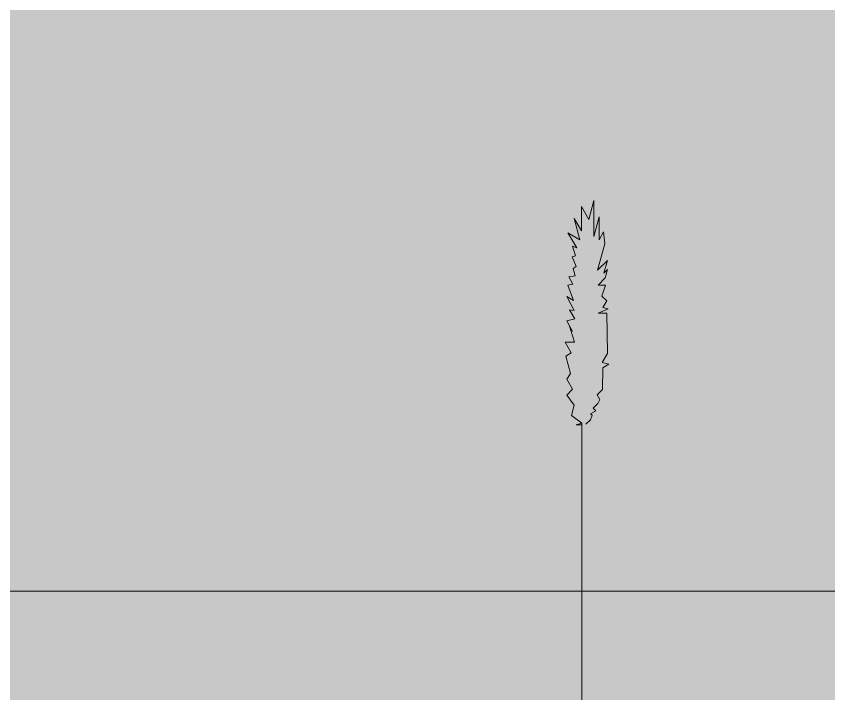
# Model space of a CAD drawing. Header units: centimetres. Extents: x -4381 to 5639, y -3920 to 4826.
# Drawn here: x 121.061 to 122.187, y 11.376 to 12.315 of the extents above; entities that cross this region are included whole.
import ezdxf
from ezdxf.xclip import XClip

# ---------------------------------------------------------------- set-up
doc = ezdxf.new("R2010")
doc.units = ezdxf.units.CM
doc.header["$MEASUREMENT"] = 0
doc.header["$XCLIPFRAME"] = 0
doc.set_wipeout_variables(frame=1)
doc.linetypes.add('Wipeout_Contour', pattern=[100, 0, -100])
for name, color, linetype, lineweight in [('0_Pen_No__1', 7, 'Continuous', 5), ('0_Pen_No__15', 214, 'Continuous', 5), ('Structural - Bearing_Pen_No__1', 7, 'Continuous', 5)]:
    doc.layers.add(name, color=color, linetype=linetype, lineweight=lineweight)
doc.layers.add('Drawing & Figure', color=7, linetype='Continuous')
doc.layers.add('Structural - Bearing', color=7, linetype='Continuous')
doc.layers.add('Structural - Bearing_Pen_No__102', color=7, linetype='Continuous', lineweight=5, true_color=0xcccccc)
doc.layers.add('Structural - Bearing_Pen_No__112', color=7, linetype='Continuous', lineweight=5, true_color=0xd5aaaa)

# ---------------------------------------------------------------- blocks, each defined once
blk = doc.blocks.new('Drawing_11_11', base_point=(474.0779, 10.6179))
at = {"color": 254, "linetype": 'Wipeout_Contour', "lineweight": 0, "ltscale": 485.312076}
blk.add_wipeout([(117.6905, 11.5179), (123.6405, 11.5179), (123.6405, 13.7179), (117.6905, 13.7179)], dxfattribs=at).dxf.layer = 'Structural - Bearing'
at = {"layer": 'Structural - Bearing_Pen_No__112', "linetype": 'Continuous', "ltscale": 10}
blk.add_hatch(color=256, dxfattribs=at).paths.add_polyline_path([(117.6905, 11.5179), (123.6405, 11.5179), (123.6405, 13.7179), (117.6905, 13.7179)])
at = {"layer": '0_Pen_No__15', "linetype": 'Continuous', "ltscale": 10, "flags": 128}
blk.add_lwpolyline([(121.85, 11.7495), (121.8565, 11.7557), (121.8589, 11.7618), (121.8567, 11.7638), (121.8641, 11.7681), (121.8604, 11.7718), (121.8668, 11.7782), (121.8695, 11.7839), (121.8659, 11.7901), (121.8732, 11.7974), (121.8736, 11.8278), (121.8818, 11.8325), (121.8727, 11.835), (121.88, 11.8476), (121.8791, 11.9033), (121.8671, 11.9033), (121.8811, 11.9095), (121.8738, 11.9114), (121.8789, 11.9203), (121.8723, 11.9269), (121.8772, 11.9423), (121.8669, 11.9423), (121.8766, 11.9524), (121.8802, 11.9639), (121.8752, 11.9588), (121.8799, 11.9764), (121.8664, 11.9629), (121.8762, 11.9995), (121.8745, 12.016), (121.8685, 12.005), (121.8685, 12.0369), (121.8612, 12.0097), (121.8612, 12.0595), (121.8542, 12.0333), (121.844, 12.0512), (121.844, 12.0174), (121.8341, 12.0345), (121.8419, 12.0052), (121.8253, 12.0148), (121.8374, 11.9939), (121.8314, 11.9962), (121.8355, 11.9827), (121.831, 11.9815), (121.8368, 11.9679), (121.8323, 11.9653), (121.8351, 11.955), (121.8263, 11.9535), (121.832, 11.9435), (121.8249, 11.9423), (121.833, 11.9209), (121.8237, 11.9263), (121.834, 11.907), (121.8276, 11.9078), (121.8346, 11.8956), (121.8236, 11.8927), (121.8315, 11.8778), (121.8276, 11.8853), (121.8344, 11.8634), (121.8213, 11.8634), (121.8299, 11.8484), (121.8224, 11.844), (121.8289, 11.8196), (121.8239, 11.8118), (121.8318, 11.798), (121.8235, 11.7896), (121.8338, 11.7757), (121.83, 11.7616), (121.8447, 11.7511), (121.8367, 11.7488), (121.8447, 11.7488)], dxfattribs=at)
at = {"color": 254, "linetype": 'Wipeout_Contour', "lineweight": 0, "ltscale": 608.336316}
blk.add_wipeout([(117.6905, 10.8179), (118.939, 10.8179), (125.5905, 10.8179), (125.5905, 11.5179), (117.6905, 11.5179)], dxfattribs=at).dxf.layer = 'Structural - Bearing'
at = {"layer": 'Structural - Bearing_Pen_No__102', "linetype": 'Continuous', "ltscale": 10}
blk.add_hatch(color=256, dxfattribs=at).paths.add_polyline_path([(117.6905, 10.8179), (118.939, 10.8179), (125.5905, 10.8179), (125.5905, 11.5179), (117.6905, 11.5179)])
at = {"layer": '0_Pen_No__1', "linetype": 'Continuous', "ltscale": 10}
blk.add_line((121.8447, 11.7511), (121.8447, 11.1311), dxfattribs=at)
at = {"layer": 'Structural - Bearing_Pen_No__1', "linetype": 'Continuous', "ltscale": 10}
for q in [(117.6905, 11.5179), (117.7105, 11.5179)]:
    blk.add_line((125.5905, 11.5179), q, dxfattribs=at)

msp = doc.modelspace()

# ---------------------------------------------------------------- block references
at = {"layer": 'Drawing & Figure', "color": 151, "linetype": 'Continuous', "lineweight": 5, "ltscale": 10, "true_color": 0x80c2ff}
ref = msp.add_blockref('Drawing_11_11', (474.07794, 10.61787), dxfattribs=at)
XClip(ref).set_block_clipping_path([(101.4426918859, 0.9963282177), (149.8554874385, 21.3288080632)])

doc.saveas('drawing.dxf')
